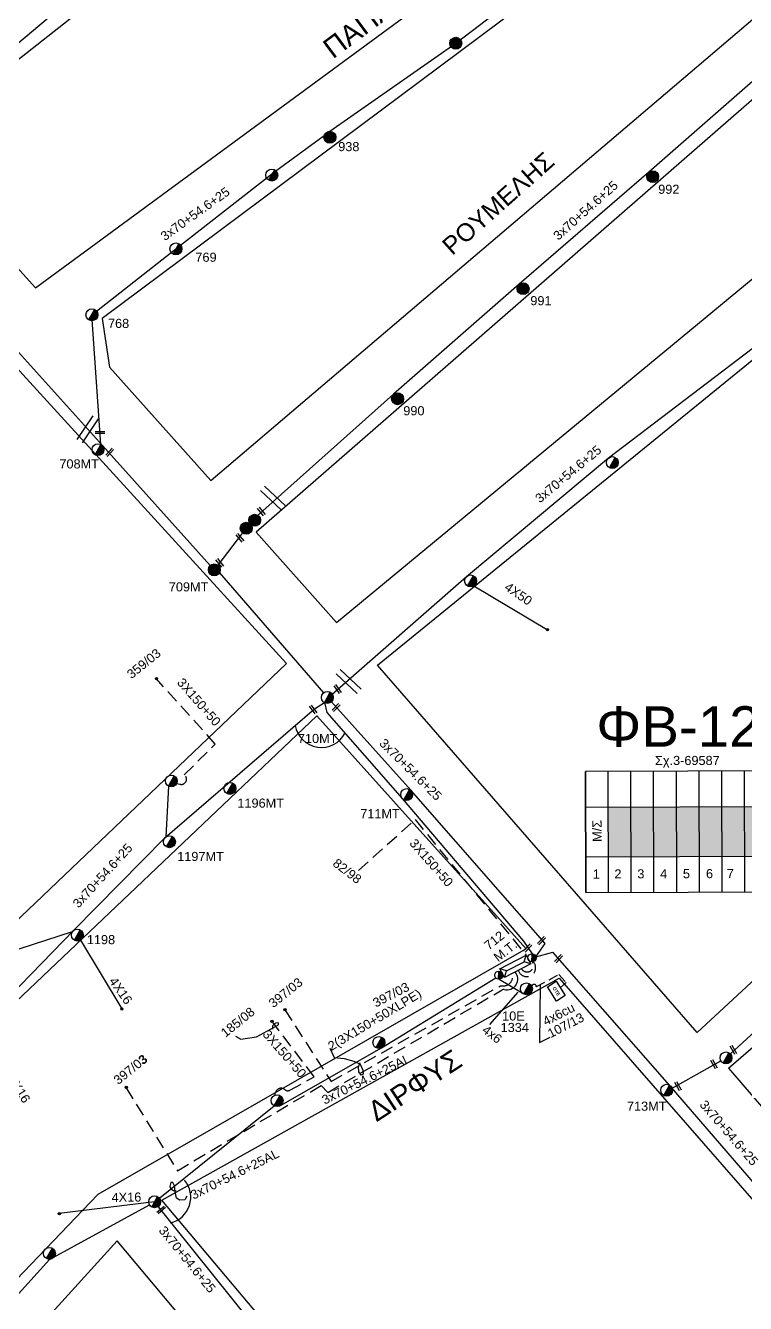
# Model space of a CAD drawing. Header units: millimetres. Extents: x -2449 to 2989, y 8 to 1056.
# Drawn here: x 1192.1 to 1334.5, y 613.8 to 866.5 of the extents above; entities that cross this region are included whole.
import ezdxf
from ezdxf.enums import TextEntityAlignment as Align

# ---------------------------------------------------------------- set-up
doc = ezdxf.new("R2010")
doc.units = ezdxf.units.MM
doc.linetypes.add('DASHED', pattern=[19.05, 12.7, -6.35])
for name, color, linetype in [('Pillar OTE', 7, 'Continuous'), ('Άγνωστα', 7, 'Continuous'), ('Ασφαλειοκιβώτια Χ.Τ 9 αναχωρήσεων', 7, 'Continuous'), ('Εναέρια παροχή ΧΤ 4x16', 7, 'SYN_LINE'), ('Επιγραφές - Σχήματα', 7, 'Continuous'), ('Μηχανική τομή', 7, 'Continuous'), ('Στύλος Ξύλινος', 7, 'Continuous'), ('Στύλος Ξύλινος @ 1', 7, 'Continuous'), ('Στύλος ΦΜ', 7, 'Continuous'), ('Στύλος ΦΜ @ 1', 7, 'Continuous'), ('Συνδέσεις', 7, 'Continuous'), ('Συνεστραμμένα ΧΤ   3x70+54.6+25 AL', 7, 'SYN_LINE'), ('Τομή', 7, 'Continuous'), ('Υποσταθμός εναέριος 2 στύλων', 7, 'Continuous'), ('Υποσταθμός πόλεως', 7, 'Continuous'), ('Υπόβαθρο ΔΕΗ', 7, 'Continuous'), ('Υπόγεια καλώδια Παροχών ΧΤ   4x6', 7, 'DASHED')]:
    doc.layers.add(name, color=color, linetype=linetype)
doc.styles.add('arial', font='arial.ttf')
doc.styles.get("Standard").update_dxf_attribs({"font": 'arial.ttf'})
doc.linetypes.add('SYN_LINE', pattern='A,0.5,-0.0001,["/\\/\\/\\/",Standard,S=0.1,R=0,X=0,Y=-0.05],-0.25', length=0.7501)
doc.dimstyles.new('ISO-25', dxfattribs={"dimtxt": 2.5, "dimasz": 2.5, "dimexe": 1.25, "dimexo": 0.625, "dimtad": 1, "dimtxsty": 'Standard', "dimcen": 2.5, "dimadec": 0, "dimazin": 0, "dimtfac": 1, "dimtmove": 0, "dimatfit": 3, "dimfxl": 1, "dimarcsym": 0})

# ---------------------------------------------------------------- blocks, each defined once
blk = doc.blocks.new('ΥΠΑΡΧΩΝ ΤΣΙΜΕΝΤΕΝΙΟΣ ΣΤΥΛΟΣ')
at = {"layer": 'Στύλος ΦΜ'}
blk.add_hatch(color=7, dxfattribs=at).paths.add_polyline_path([(-1.29, -2.28, 0.574793), (2.62, 0, 0.268822), (1.3, 2.27)])
at = {"layer": 'Στύλος ΦΜ', "color": 7}
blk.add_line((-1.29, -2.28), (1.3, 2.27), dxfattribs=at)
blk.add_circle((0, 0), 2.62, dxfattribs=at)
at = {"layer": 'Στύλος ΦΜ', "flags": 4}
for tag, p in [('ΑΡΙΘΜΟΣ', (-4.68, 8.05)), ('ΤΥΠΟΣ', (-4.91, 3.03))]:
    blk.add_attdef(tag, p, '', height=4, dxfattribs=at)
blk = doc.blocks.new('ΥΠΑΡΧΩΝ ΞΥΛΙΝΟΣ ΣΤΥΛΟΣ')
at = {"layer": 'Στύλος Ξύλινος'}
h = blk.add_hatch(color=7, dxfattribs=at)
h.paths.add_polyline_path([(-2.62, 0, 0.270008), (-1.29, -2.28), (1.3, 2.27, 0.576266)])
h.paths.add_polyline_path([(-1.29, -2.28, 0.574793), (2.62, 0, 0.268822), (1.3, 2.27)])
at = {"layer": 'Στύλος Ξύλινος', "color": 7}
blk.add_line((-1.29, -2.28), (1.3, 2.27), dxfattribs=at)
blk.add_circle((0, 0), 2.62, dxfattribs=at)
at = {"layer": 'Στύλος Ξύλινος', "flags": 4}
for tag, p in [('ΑΡΙΘΜΟΣ', (-4.91, 8.6)), ('ΤΥΠΟΣ', (-4.85, 3.39))]:
    blk.add_attdef(tag, p, '', height=4, dxfattribs=at)
blk = doc.blocks.new('ΑΣΦΑΛΕΙΟΚΙΒΩΤΙΟ ΥΠΟΣΤΑΘΜΟΥ 9 ΑΝΑΧΩΡΗΣΕΩΝ')
at = {"layer": 'Ασφαλειοκιβώτια Χ.Τ 9 αναχωρήσεων', "ltscale": 40}
for p, q in [((-23.8, 40.36), (24.02, 40.36)), ((-9.72, 40.36), (-9.72, -40.64)), ((9.94, 40.36), (9.94, -40.64)), ((-23.8, 31.36), (24.02, 31.36)), ((-23.8, 22.36), (24.02, 22.36)), ((-23.8, 13.36), (24.02, 13.36)), ((-23.8, 4.36), (24.02, 4.36)), ((-23.8, -4.64), (24.02, -4.64)), ((-23.8, -13.64), (24.02, -13.64)), ((-23.8, -22.64), (24.02, -22.64)), ((-23.8, -31.64), (24.02, -31.64))]:
    blk.add_line(p, q, dxfattribs=at)
at = {"layer": 'Ασφαλειοκιβώτια Χ.Τ 9 αναχωρήσεων'}
blk.add_lwpolyline([(-23.8, -40.64), (24.02, -40.64), (24.02, 40.36), (-23.8, 40.36)], close=True, dxfattribs=at)
for s, p in [('1', (-18.29, 37.57)), ('2', (-18.29, 29)), ('3', (-18.29, 19.93)), ('4', (-18.29, 10.91)), ('5', (-18.29, 1.89)), ('6', (-18.29, -7.24)), ('7', (-18.29, -15.48)), ('8', (-18.29, -25.17)), ('9', (-18.29, -33.86))]:
    blk.add_text(s, height=3.6, rotation=270, dxfattribs=at).set_placement(p)
at = {"layer": 'Ασφαλειοκιβώτια Χ.Τ 9 αναχωρήσεων', "ltscale": 40}
for tag, height, p in [('ΟΝΟΜΑ', 5, (-0.16, 44.31)), ('ΚΕΙΜΕΝΟ 1', 2, (17.06, 35.59)), ('ΚΕΙΜΕΝΟ 2', 2, (17.06, 26.88)), ('ΚΕΙΜΕΝΟ 3', 2, (17.06, 17.69)), ('ΚΕΙΜΕΝΟ 4', 2, (17.06, 8.71)), ('ΚΕΙΜΕΝΟ 5', 2, (17.06, -0.13)), ('ΚΕΙΜΕΝΟ 6', 2, (17.06, -9.05)), ('ΚΕΙΜΕΝΟ 7', 2, (17.06, -18.13)), ('ΚΕΙΜΕΝΟ 8', 2, (17.06, -26.85)), ('ΚΕΙΜΕΝΟ 9', 2, (17.06, -35.99)), ('ΣΧ', 2, (-0.1, -42.64))]:
    blk.add_attdef(tag, text='', height=height, dxfattribs=at).set_placement(p, align=Align.MIDDLE_CENTER)
blk = doc.blocks.new('ΜΗΧΑΝΙΚΗ ΤΟΜΗ')
at = {"layer": 'Μηχανική τομή', "ltscale": 40}
for p, q in [((-1.89, 0.78), (1.89, 0.78)), ((1.89, 0), (-1.89, 0))]:
    blk.add_line(p, q, dxfattribs=at)
blk = doc.blocks.new('ΥΠΟΣΤΑΘΜΟΣ ΕΝΑΕΡΙΟΣ ΕΠΙ 2 ΣΤΥΛΩΝ')
at = {"layer": 'Υποσταθμός εναέριος 2 στύλων', "linetype": 'Continuous'}
for points in [[(-11.97, -2.11, 0.574793), (-8.45, -0.07, 0.268822), (-9.64, 1.98)], [(9.68, -2.15, 0.574793), (13.19, -0.1, 0.268822), (12.01, 1.95)]]:
    blk.add_hatch(color=256, dxfattribs=at).paths.add_polyline_path(points)
for p, q in [((-11.97, -2.11), (-9.64, 1.98)), ((9.68, -2.15), (12.01, 1.95))]:
    blk.add_line(p, q, dxfattribs=at)
for centre in [(-10.81, -0.07), (10.84, -0.1)]:
    blk.add_circle(centre, 2.36, dxfattribs=at)
at = {"layer": 'Υποσταθμός πόλεως', "linetype": 'Continuous', "ltscale": 40}
blk.add_lwpolyline([(-8.57, 2.82), (8.57, 2.82), (8.57, -2.82), (-8.57, -2.82)], close=True, dxfattribs=at)
for points in [[(-5.75, 0), (-8.57, 2.82)], [(-8.57, -2.82), (-5.75, 0)], [(-5.75, 0), (5.75, 0)], [(5.75, 0), (8.57, 2.82)], [(8.57, -2.82), (5.75, 0)]]:
    blk.add_lwpolyline(points, dxfattribs=at)
at = {"layer": 'Υποσταθμός εναέριος 2 στύλων', "ltscale": 40, "flags": 1}
for tag, p in [('ΜΕΤΑΣΧΗΜΑΤΙΣΜΟΣ', (14.09, 2.51)), ('ΙΣΧΥΣ', (14.07, -0.28)), ('ΑΡΙΘΜΟΣ', (14.19, -3))]:
    blk.add_attdef(tag, p, '', height=1.8, dxfattribs=at)
blk = doc.blocks.new('ΤΟΜΗ')
at = {"layer": 'Τομή', "ltscale": 40}
for p, q in [((-5.68, 0), (5.68, 0)), ((5.68, -2.33), (-5.68, -2.33))]:
    blk.add_line(p, q, dxfattribs=at)
blk = doc.blocks.new('_ΣΥΝΔΕΣΗ')
at = {"layer": 'Συνδέσεις', "linetype": 'SYN_LINE', "ltscale": 40}
blk.add_hatch(color=256, dxfattribs=at).paths.add_polyline_path([(0.5, -0.01, 1), (-0.5, -0.01, 1)])
at = {"layer": 'Συνδέσεις'}
blk.add_circle((0, -0.01), 0.5, dxfattribs=at)
blk = doc.blocks.new('PILLAR ΟΤΕ')
at = {"layer": 'Pillar OTE', "ltscale": 40}
blk.add_lwpolyline([(-3.31, 2.02), (3.39, 2.02), (3.39, -1.99), (-3.31, -1.99)], close=True, dxfattribs=at)
at = {"layer": 'Pillar OTE', "insert": (-1.81, 0.71), "char_height": 1.3575, "width": 109.961, "attachment_point": 1}
blk.add_mtext('{\\fArial|b1|i0|c161|p34;OTE}', dxfattribs=at)

msp = doc.modelspace()

# ---------------------------------------------------------------- hatches: boundary and pattern name
at = {"layer": 'Ασφαλειοκιβώτια Χ.Τ 9 αναχωρήσεων', "ltscale": 40}
for color, points in [(6, [(1307.3, 711.96), (1307.33, 702.13), (1311.83, 702.15), (1311.8, 711.97)]), (151, [(1311.8, 711.97), (1311.83, 702.15), (1316.33, 702.16), (1316.3, 711.99)]), (1, [(1316.3, 711.99), (1316.33, 702.16), (1320.83, 702.17), (1320.8, 712)]), (62, [(1320.8, 712), (1320.83, 702.17), (1325.33, 702.19), (1325.3, 712.02)]), (27, [(1325.3, 712.02), (1325.33, 702.19), (1329.83, 702.2), (1329.8, 712.03)]), (133, [(1329.8, 712.03), (1329.83, 702.2), (1334.33, 702.22), (1334.3, 712.04)]), (85, [(1334.3, 712.04), (1334.33, 702.22), (1338.83, 702.23), (1338.8, 712.06)])]:
    msp.add_hatch(color=color, dxfattribs=at).paths.add_polyline_path(points)

# ---------------------------------------------------------------- linework, layer by layer
at = {"layer": 'Άγνωστα', "color": 1, "linetype": 'SYN_LINE', "ltscale": 20}
for p, q in [((1249.21, 731.4), (1251.17, 732.61)), ((1251.17, 732.61), (1251.64, 730.69))]:
    msp.add_line(p, q, dxfattribs=at)
at = {"layer": 'Άγνωστα', "color": 151, "linetype": 'SYN_LINE', "ltscale": 20}
msp.add_line((1293.02, 682.36), (1294.83, 685), dxfattribs=at)
at = {"layer": 'Άγνωστα', "color": 6, "linetype": 'SYN_LINE', "ltscale": 20}
msp.add_line((1293.02, 682.36), (1296.36, 683.25), dxfattribs=at)
at = {"layer": 'Άγνωστα', "color": 1, "linetype": 'SYN_LINE', "ltscale": 20}
msp.add_lwpolyline([(1176.97, 817.04), (1207.26, 783.42)], dxfattribs=at)
at = {"layer": 'Άγνωστα', "color": 151, "linetype": 'SYN_LINE', "ltscale": 8}
msp.add_lwpolyline([(1234.96, 766.17), (1230.1, 759.8)], dxfattribs=at)
at = {"layer": 'Άγνωστα', "color": 27, "linetype": 'SYN_LINE', "ltscale": 20}
msp.add_lwpolyline([(1280.75, 755.71), (1295.43, 746.92)], dxfattribs=at)
at = {"layer": 'Άγνωστα', "color": 1, "linetype": 'DASHED', "ltscale": 0.2}
msp.add_lwpolyline([(1221.97, 716.65), (1222.59, 716.48, 0.838862), (1223.46, 718.32), (1229.59, 724.43), (1217.86, 737.37)], format="xyb", dxfattribs=at)
at = {"layer": 'Άγνωστα', "color": 1, "linetype": 'SYN_LINE', "ltscale": 10}
msp.add_lwpolyline([(1220.3, 716.09), (1219.82, 706.07)], dxfattribs=at)
at = {"layer": 'Άγνωστα', "color": 151, "linetype": 'DASHED', "ltscale": 0.2}
msp.add_lwpolyline([(1292.48, 681.39, -1.257576), (1289.53, 679.69)], format="xyb", dxfattribs=at)
at = {"layer": 'Άγνωστα', "color": 6, "linetype": 'DASHED', "ltscale": 0.2}
msp.add_lwpolyline([(1292.31, 681.35, -1.042479), (1290.15, 680.01)], format="xyb", dxfattribs=at)
at = {"layer": 'Άγνωστα', "color": 133, "linetype": 'DASHED', "ltscale": 0.2}
msp.add_lwpolyline([(1252.48, 657.7), (1285.98, 676.62), (1286.61, 676.62, 0.526355), (1288.27, 679.04)], format="xyb", dxfattribs=at)
at = {"layer": 'Άγνωστα', "color": 62, "linetype": 'DASHED', "ltscale": 0.2}
msp.add_lwpolyline([(1241.36, 654.92), (1241.51, 655.52, -0.55755), (1243.33, 656.11, 0.299261), (1244.34, 655.98), (1249.16, 658.63), (1240.77, 669.67)], format="xyb", dxfattribs=at)
at = {"layer": 'Άγνωστα', "color": 133, "linetype": 'DASHED', "ltscale": 0.2}
msp.add_lwpolyline([(1243.34, 671.89), (1252.48, 657.7)], dxfattribs=at)
at = {"layer": 'Άγνωστα', "color": 62, "linetype": 'SYN_LINE', "ltscale": 20}
msp.add_lwpolyline([(1183.28, 607.65), (1196.78, 622.54), (1216.56, 633.35)], dxfattribs=at)
at = {"layer": 'Εναέρια παροχή ΧΤ 4x16', "color": 1, "ltscale": 15}
msp.add_lwpolyline([(1202.9, 685.65), (1211.12, 672.1)], dxfattribs=at)
at = {"layer": 'Εναέρια παροχή ΧΤ 4x16', "color": 62, "ltscale": 20}
msp.add_lwpolyline([(1217.59, 633.92), (1198.71, 631.62)], dxfattribs=at)
at = {"layer": 'Επιγραφές - Σχήματα', "linetype": 'Continuous', "ltscale": 0.2}
for points in [[(1233.56, 666.69), (1234.64, 666.08), (1237.72, 666.54), (1242.11, 668.93), (1242.11, 669.31), (1241.5, 669.23), (1240.88, 668.7), (1240.88, 668.08)], [(1252.21, 664.31), (1253.13, 662.46), (1255.06, 662.23), (1256.98, 661.76), (1258.22, 661.15), (1258.75, 659.92), (1258.83, 659.15), (1258.45, 658.99), (1257.98, 659.61), (1257.91, 660.61), (1258.22, 661.46)], [(1223.93, 635.02), (1223.54, 634.32), (1222.54, 634.25), (1221.93, 634.63), (1221.62, 635.94), (1221.54, 637.1), (1221.16, 637.71), (1220.77, 637.71), (1220.62, 636.94), (1220.77, 636.48), (1221.31, 636.17), (1221.85, 636.09)]]:
    msp.add_lwpolyline(points, dxfattribs=at)
for centre, radius, start, end in [((1250.58, 729.01), 5.27, 189.7706, 333.0703), ((1219.55, 634.79), 5.18, 283.4768, 40.9502)]:
    msp.add_arc(centre, radius, start, end, dxfattribs=at)
at = {"layer": 'Συνεστραμμένα ΧΤ   3x70+54.6+25 AL', "color": 85, "linetype": 'DASHED', "ltscale": 0.2}
for p, q in [((1251.83, 655.55), (1286.3, 675.83)), ((1222.09, 640.08), (1250.54, 656.91)), ((1250.54, 656.91), (1251.83, 655.55)), ((1211.94, 656.44), (1222.09, 640.08))]:
    msp.add_line(p, q, dxfattribs=at)
at = {"layer": 'Συνεστραμμένα ΧΤ   3x70+54.6+25 AL', "color": 6, "linetype": 'SYN_LINE', "ltscale": 20}
for points in [[(1279.38, 938.56), (1222.94, 887.62), (1197.78, 869.01), (1168.33, 844.25)], [(1331.47, 663.18), (1350.05, 680.2), (1366.3, 694.64), (1396.24, 723.12), (1431.4, 753.72)], [(1356.73, 614.02), (1343.87, 628.64), (1319.44, 657), (1296.36, 683.25)]]:
    msp.add_lwpolyline(points, dxfattribs=at)
at = {"layer": 'Συνεστραμμένα ΧΤ   3x70+54.6+25 AL', "color": 151, "linetype": 'SYN_LINE', "ltscale": 20}
for points in [[(1277.15, 862.97), (1303.09, 882.79)], [(1252.26, 845.57), (1277.15, 862.97)], [(1206.96, 783.66), (1205.18, 809.29), (1221.8, 822.32), (1240.43, 836.91), (1241.01, 837.33)], [(1207.25, 783.43), (1228.6, 759.73)], [(1230.42, 758.29), (1250.98, 734.52)], [(1294.83, 685), (1268.33, 715.22), (1252.54, 732.76)]]:
    msp.add_lwpolyline(points, dxfattribs=at)
at = {"layer": 'Συνεστραμμένα ΧΤ   3x70+54.6+25 AL', "color": 27, "linetype": 'SYN_LINE', "ltscale": 20}
for points in [[(1343.32, 861.91), (1315.33, 837.49), (1289.71, 815.34), (1264.86, 793.58), (1237.17, 768.89)], [(1252.72, 734.3), (1279.3, 757.57), (1307.37, 780.98), (1340.46, 806.17), (1372.28, 831.89)]]:
    msp.add_lwpolyline(points, dxfattribs=at)
at = {"layer": 'Συνεστραμμένα ΧΤ   3x70+54.6+25 AL', "color": 151, "linetype": 'SYN_LINE', "ltscale": 10}
msp.add_lwpolyline([(1241.58, 837.75), (1251.14, 844.75)], dxfattribs=at)
at = {"layer": 'Συνεστραμμένα ΧΤ   3x70+54.6+25 AL', "color": 1, "linetype": 'SYN_LINE', "ltscale": 20}
for points in [[(1182.51, 668.01), (1201.63, 687.64), (1219.68, 705.94), (1249.21, 731.4)], [(1251.64, 730.69), (1266.56, 713.67), (1290.55, 685.45), (1292.27, 682.96)], [(1201.3, 687.3), (1183.13, 681.43)]]:
    msp.add_lwpolyline(points, dxfattribs=at)
at = {"layer": 'Συνεστραμμένα ΧΤ   3x70+54.6+25 AL', "color": 62, "linetype": 'SYN_LINE', "ltscale": 20}
for points in [[(1242.45, 652.94), (1262.46, 664.36), (1285.05, 678.21)], [(1217.61, 633.9), (1241.22, 652.9)], [(1240.63, 605.21), (1217.59, 633.92)]]:
    msp.add_lwpolyline(points, dxfattribs=at)
at = {"layer": 'Συνεστραμμένα ΧΤ   3x70+54.6+25 AL', "color": 6, "linetype": 'SYN_LINE', "ltscale": 10}
msp.add_lwpolyline([(1319.96, 656.4), (1329.58, 661.8)], dxfattribs=at)
at = {"layer": 'Συνεστραμμένα ΧΤ   3x70+54.6+25 AL', "color": 85, "ltscale": 20}
for centre, radius, start, end in [((1287.27, 677.97), 2.14, 255.3411, 40.6489), ((1286.59, 675.35), 0.566, 75.3411, 120.481)]:
    msp.add_arc(centre, radius, start, end, dxfattribs=at)
at = {"layer": 'Υπόβαθρο ΔΕΗ'}
for points in [[(1248.6, 905.43), (1168.78, 842.59), (1194, 814.62), (1292.01, 886.64)], [(1301.64, 879.01), (1207.19, 808.56), (1208.64, 798.93), (1228.69, 776.53), (1337.69, 869.23)], [(1151.44, 652.5), (1243.7, 740.32), (1148.94, 844.07), (1054.82, 758.23), (1151.44, 652.5)], [(1331.1, 660.35), (1354.72, 632.9), (1403.12, 672.12), (1460.98, 722.31), (1534.3, 782.34), (1571.98, 812.95), (1538.85, 844.99), (1496.4, 807.9), (1525.62, 775.23)], [(1261.68, 740.03), (1371.92, 829.71), (1383.88, 815.19), (1344.34, 786.08)], [(1348.96, 774.28), (1390.55, 808.35), (1429.46, 764.12), (1324.92, 667.41), (1261.68, 740.03)], [(1331.1, 660.35), (1358.46, 684.02), (1382.33, 706.76), (1429.54, 749.29), (1456.2, 773.31), (1487.06, 800), (1511.24, 773.09)], [(1206.35, 635.36), (1185.81, 613.98), (1157.8, 642.15), (1182.16, 665.96), (1249.64, 730.02), (1291.05, 683.92), (1206.35, 635.36)], [(1218.99, 634.28), (1297.59, 678.16), (1412.27, 546.87), (1341.89, 485.78), (1294.84, 541.87), (1250.14, 597.3), (1218.99, 634.28)], [(1333.78, 478.76), (1210.2, 626.21), (1192.76, 607.06), (1242.45, 556.27)]]:
    msp.add_lwpolyline(points, dxfattribs=at)
msp.add_lwpolyline([(1237.66, 766.31), (1253.59, 748.45), (1362.92, 838.8, 0.582671), (1362.66, 840.25), (1345.43, 860.13), (1237.66, 766.31)], format="xyb", dxfattribs=at)
at = {"layer": 'Υπόβαθρο ΔΕΗ', "color": 7, "linetype": 'SYN_LINE', "ltscale": 0.1}
msp.add_lwpolyline([(1293.72, 665.45), (1295.8, 666.47)], dxfattribs=at)
at = {"layer": 'Υπόγεια καλώδια Παροχών ΧΤ   4x6', "color": 27, "linetype": 'DASHED', "ltscale": 0.2}
msp.add_lwpolyline([(1257.93, 699.44), (1269.11, 709.48), (1291.09, 682.68)], dxfattribs=at)
at = {"layer": 'Υπόγεια καλώδια Παροχών ΧΤ   4x6', "color": 7, "linetype": 'SYN_LINE', "ltscale": 5}
msp.add_lwpolyline([(1285.73, 677.93), (1290.27, 675.23)], dxfattribs=at)
at = {"layer": 'Υπόγεια καλώδια Παροχών ΧΤ   4x6', "color": 7, "linetype": 'DASHED', "ltscale": 0.15}
msp.add_lwpolyline([(1293.09, 676.46), (1297.56, 678.88), (1298.99, 677.26), (1297.8, 676.22)], dxfattribs=at)
msp.add_arc((1292.65, 676.47), 0.437, 358.1047, 176.1124, dxfattribs=at)

# ---------------------------------------------------------------- block references
at = {"layer": 'Pillar OTE', "xscale": 0.4999999999999999, "yscale": 0.4999999999999999, "zscale": 0.4999999999999999, "rotation": 302.3937368392862}
msp.add_blockref('PILLAR ΟΤΕ', (1297.01, 675.58), dxfattribs=at)
at = {"layer": 'Ασφαλειοκιβώτια Χ.Τ 9 αναχωρήσεων', "color": 1, "ltscale": 40}
ref = msp.add_blockref('ΑΣΦΑΛΕΙΟΚΙΒΩΤΙΟ ΥΠΟΣΤΑΘΜΟΥ 9 ΑΝΑΧΩΡΗΣΕΩΝ', (1323, 707.04), dxfattribs=dict(at, xscale=0.5, yscale=0.5, zscale=0.5, rotation=90.18025101188503))
ref.add_attrib('ΣΧ', 'Σχ.3-69587', dxfattribs={"ltscale": 40, "height": 1, "rotation": 90.1803}).set_placement((1344.32, 707.05), align=Align.MIDDLE_CENTER)
at = {"layer": 'Μηχανική τομή'}
for p, xscale, yscale, zscale, rotation in [((1206.77, 785.82), 0.500000000000074, 0.500000000000074, 0.500000000000074, 358.8633601872255), ((1208.84, 781.97), 0.5000000000000793, 0.5000000000000793, 0.5000000000000793, 48.25774568180395), ((1238.55, 770.28), 0.5000000000000859, 0.5000000000000859, 0.5000000000000859, 309.468851429122), ((1234.3, 765.05), 0.5000000000000859, 0.5000000000000859, 0.5000000000000859, 309.468851429122), ((1230.31, 760.1), 0.5000000000000859, 0.5000000000000859, 0.5000000000000859, 309.468851429122), ((1253.94, 735.4), 0.4999999999999992, 0.4999999999999992, 0.4999999999999992, 125.718777713751), ((1249.11, 731.37), 0.4999999999999991, 0.4999999999999991, 0.4999999999999991, 125.718777713751), ((1253.61, 731.52), 0.4999999999999996, 0.4999999999999996, 0.4999999999999996, 46.27314100041789), ((1291.51, 683.98), 0.4999999999999996, 0.4999999999999996, 0.4999999999999996, 46.27314100041788), ((1294.24, 685.41), 0.4999999999999996, 0.4999999999999996, 0.4999999999999996, 46.27314100041789), ((1297.64, 681.87), 0.4999999999999996, 0.4999999999999996, 0.4999999999999996, 46.27314100041789), ((1332.2, 664.04), 0.5000000000000199, 0.5000000000000199, 0.5000000000000199, 119.3430607045257), ((1328.41, 661.22), 0.5000000000000199, 0.5000000000000199, 0.5000000000000199, 119.3430607045257), ((1321.3, 656.9), 0.5000000000000199, 0.5000000000000199, 0.5000000000000199, 119.3430607045257), ((1218.75, 632.47), 0.5000000000000043, 0.5000000000000043, 0.5000000000000043, 219.8322603641986)]:
    msp.add_blockref('ΜΗΧΑΝΙΚΗ ΤΟΜΗ', p, dxfattribs=dict(at, xscale=xscale, yscale=yscale, zscale=zscale, rotation=rotation))
at = {"layer": 'Στύλος Ξύλινος @ 1', "ltscale": 40, "xscale": 0.4499999999998181, "yscale": 0.4499999999998181, "zscale": 0.4499999999998181}
for p in [(1277.15, 862.97), (1235.7, 767.08), (1237.37, 768.67)]:
    msp.add_blockref('ΥΠΑΡΧΩΝ ΞΥΛΙΝΟΣ ΣΤΥΛΟΣ', p, dxfattribs=at)
at = {"layer": 'Στύλος Ξύλινος @ 1', "ltscale": 40}
ref = msp.add_blockref('ΥΠΑΡΧΩΝ ΞΥΛΙΝΟΣ ΣΤΥΛΟΣ', (1252.26, 844.39), dxfattribs=dict(at, xscale=0.4499999999998181, yscale=0.4499999999998181, zscale=0.4499999999998181))
ref.add_attrib('ΑΡΙΘΜΟΣ', '938', (1253.9, 841.64), dxfattribs={"layer": 'Στύλος Ξύλινος', "height": 1.8, "flags": 4})
ref = msp.add_blockref('ΥΠΑΡΧΩΝ ΞΥΛΙΝΟΣ ΣΤΥΛΟΣ', (1316.1, 836.6), dxfattribs=dict(at, xscale=0.4499999999998181, yscale=0.4499999999998181, zscale=0.4499999999998181))
ref.add_attrib('ΑΡΙΘΜΟΣ', '992', (1317.19, 833.21), dxfattribs={"layer": 'Στύλος Ξύλινος', "height": 1.8, "flags": 4})
ref = msp.add_blockref('ΥΠΑΡΧΩΝ ΞΥΛΙΝΟΣ ΣΤΥΛΟΣ', (1290.48, 814.45), dxfattribs=dict(at, xscale=0.4499999999998181, yscale=0.4499999999998181, zscale=0.4499999999998181))
ref.add_attrib('ΑΡΙΘΜΟΣ', '991', (1291.9, 811.18), dxfattribs={"layer": 'Στύλος Ξύλινος', "height": 1.8, "flags": 4})
ref = msp.add_blockref('ΥΠΑΡΧΩΝ ΞΥΛΙΝΟΣ ΣΤΥΛΟΣ', (1265.64, 792.69), dxfattribs=dict(at, xscale=0.4499999999998181, yscale=0.4499999999998181, zscale=0.4499999999998181))
ref.add_attrib('ΤΥΠΟΣ', '990', (1266.77, 789.42), dxfattribs={"layer": 'Στύλος Ξύλινος', "height": 1.8, "flags": 4})
ref = msp.add_blockref('ΥΠΑΡΧΩΝ ΞΥΛΙΝΟΣ ΣΤΥΛΟΣ', (1229.39, 758.86), dxfattribs=dict(at, xscale=0.4499999999998181, yscale=0.4499999999998181, zscale=0.4499999999998181))
ref.add_attrib('ΤΥΠΟΣ', '709ΜΤ', (1220.39, 754.6), dxfattribs={"layer": 'Στύλος Ξύλινος', "height": 1.8, "flags": 4})
at = {"layer": 'Στύλος ΦΜ @ 1', "ltscale": 40, "xscale": 0.4499999999998181, "yscale": 0.4499999999998181, "zscale": 0.4499999999998181}
for p in [(1240.76, 836.91), (1308.12, 780.07), (1280.08, 756.68), (1220.89, 717.12), (1261.94, 665.42), (1330.6, 662.38), (1241.8, 653.92), (1217.59, 633.92), (1196.78, 623.72)]:
    msp.add_blockref('ΥΠΑΡΧΩΝ ΤΣΙΜΕΝΤΕΝΙΟΣ ΣΤΥΛΟΣ', p, dxfattribs=at)
at = {"layer": 'Στύλος ΦΜ @ 1', "ltscale": 40}
ref = msp.add_blockref('ΥΠΑΡΧΩΝ ΤΣΙΜΕΝΤΕΝΙΟΣ ΣΤΥΛΟΣ', (1221.8, 822.32), dxfattribs=dict(at, xscale=0.4499999999998181, yscale=0.4499999999998181, zscale=0.4499999999998181))
ref.add_attrib('ΑΡΙΘΜΟΣ', '769', (1225.65, 819.77), dxfattribs={"layer": 'Στύλος ΦΜ', "height": 1.8, "flags": 4})
ref = msp.add_blockref('ΥΠΑΡΧΩΝ ΤΣΙΜΕΝΤΕΝΙΟΣ ΣΤΥΛΟΣ', (1205.18, 809.29), dxfattribs=dict(at, xscale=0.4499999999998181, yscale=0.4499999999998181, zscale=0.4499999999998181))
ref.add_attrib('ΑΡΙΘΜΟΣ', '768', (1208.36, 806.69), dxfattribs={"layer": 'Στύλος ΦΜ', "height": 1.8, "flags": 4})
ref = msp.add_blockref('ΥΠΑΡΧΩΝ ΤΣΙΜΕΝΤΕΝΙΟΣ ΣΤΥΛΟΣ', (1206.38, 782.63), dxfattribs=dict(at, xscale=0.4499999999998181, yscale=0.4499999999998181, zscale=0.4499999999998181))
ref.add_attrib('ΤΥΠΟΣ', '708ΜΤ', (1198.75, 778.91), dxfattribs={"layer": 'Στύλος ΦΜ', "height": 1.8, "flags": 4})
ref = msp.add_blockref('ΥΠΑΡΧΩΝ ΤΣΙΜΕΝΤΕΝΙΟΣ ΣΤΥΛΟΣ', (1251.75, 733.63), dxfattribs=dict(at, xscale=0.4499999999998181, yscale=0.4499999999998181, zscale=0.4499999999998181))
ref.add_attrib('ΤΥΠΟΣ', '710ΜΤ', (1245.92, 724.63), dxfattribs={"layer": 'Στύλος ΦΜ', "height": 1.8, "flags": 4})
ref = msp.add_blockref('ΥΠΑΡΧΩΝ ΤΣΙΜΕΝΤΕΝΙΟΣ ΣΤΥΛΟΣ', (1232.47, 715.65), dxfattribs=dict(at, xscale=0.4499999999998181, yscale=0.4499999999998181, zscale=0.4499999999998181))
ref.add_attrib('ΤΥΠΟΣ', '1196ΜΤ', (1233.95, 711.85), dxfattribs={"layer": 'Στύλος ΦΜ', "height": 1.8, "flags": 4})
ref = msp.add_blockref('ΥΠΑΡΧΩΝ ΤΣΙΜΕΝΤΕΝΙΟΣ ΣΤΥΛΟΣ', (1267.44, 714.44), dxfattribs=dict(at, xscale=0.4499999999998181, yscale=0.4499999999998181, zscale=0.4499999999998181))
ref.add_attrib('ΤΥΠΟΣ', '711ΜΤ', (1258.25, 709.76), dxfattribs={"layer": 'Στύλος ΦΜ', "height": 1.8, "flags": 4})
ref = msp.add_blockref('ΥΠΑΡΧΩΝ ΤΣΙΜΕΝΤΕΝΙΟΣ ΣΤΥΛΟΣ', (1220.52, 705.11), dxfattribs=dict(at, xscale=0.4499999999998181, yscale=0.4499999999998181, zscale=0.4499999999998181))
ref.add_attrib('ΤΥΠΟΣ', '1197ΜΤ', (1222.05, 701.3), dxfattribs={"layer": 'Στύλος ΦΜ', "height": 1.8, "flags": 4})
ref = msp.add_blockref('ΥΠΑΡΧΩΝ ΤΣΙΜΕΝΤΕΝΙΟΣ ΣΤΥΛΟΣ', (1202.29, 686.66), dxfattribs=dict(at, xscale=0.4499999999998181, yscale=0.4499999999998181, zscale=0.4499999999998181))
ref.add_attrib('ΤΥΠΟΣ', '1198', (1204.18, 684.86), dxfattribs={"layer": 'Στύλος ΦΜ', "height": 1.8, "flags": 4})
ref = msp.add_blockref('ΥΠΑΡΧΩΝ ΤΣΙΜΕΝΤΕΝΙΟΣ ΣΤΥΛΟΣ', (1291.13, 676.03), dxfattribs=dict(at, xscale=0.4499999999998181, yscale=0.4499999999998181, zscale=0.4499999999998181))
ref.add_attrib('ΤΥΠΟΣ', '10Ε', (1286.32, 669.76), dxfattribs={"layer": 'Στύλος ΦΜ', "height": 1.8, "flags": 4})
ref.add_attrib('ΑΡΙΘΜΟΣ', '1334', (1286.02, 667.49), dxfattribs={"layer": 'Στύλος ΦΜ', "height": 1.8, "flags": 4})
ref = msp.add_blockref('ΥΠΑΡΧΩΝ ΤΣΙΜΕΝΤΕΝΙΟΣ ΣΤΥΛΟΣ', (1318.86, 655.98), dxfattribs=dict(at, xscale=0.4499999999998181, yscale=0.4499999999998181, zscale=0.4499999999998181))
ref.add_attrib('ΤΥΠΟΣ', '713ΜΤ', (1311.01, 651.93), dxfattribs={"layer": 'Στύλος ΦΜ', "height": 1.8, "flags": 4})
at = {"layer": 'Συνδέσεις', "xscale": 0.4500000000000455, "yscale": 0.4500000000000455, "zscale": 0.4500000000000455}
for p in [(1295.29, 747.04), (1217.95, 737.33), (1211.1, 672.06), (1243.36, 671.91), (1240.82, 669.62), (1211.98, 656.54), (1198.74, 631.6)]:
    msp.add_blockref('_ΣΥΝΔΕΣΗ', p, dxfattribs=at)
at = {"layer": 'Τομή'}
for p, xscale, yscale, zscale, rotation in [((1203.86, 786.98), 0.4999999999999037, 0.4999999999999037, 0.4999999999999037, 56.20559796192103), ((1241.42, 773.46), 0.4999999999999767, 0.4999999999999767, 0.4999999999999767, 316.8942584099955), ((1256.36, 737.19), 0.4999999999999767, 0.4999999999999767, 0.4999999999999767, 316.8942584099955)]:
    msp.add_blockref('ΤΟΜΗ', p, dxfattribs=dict(at, xscale=xscale, yscale=yscale, zscale=zscale, rotation=rotation))
at = {"layer": 'Υποσταθμός εναέριος 2 στύλων', "xscale": 0.3422202797225038, "yscale": 0.3422202797225038, "zscale": 0.3422202797225038, "rotation": 27.57227843766046}
msp.add_blockref('ΥΠΟΣΤΑΘΜΟΣ ΕΝΑΕΡΙΟΣ ΕΠΙ 2 ΣΤΥΛΩΝ', (1288.93, 680.47), dxfattribs=at)

# ---------------------------------------------------------------- texts
at = {"layer": 'Άγνωστα', "linetype": 'SYN_LINE', "ltscale": 20, "char_height": 1.8, "width": 69.1904, "attachment_point": 1, "style": 'arial'}
for s, insert, rotation in [('4X50', (1287.63, 756.53), 325.6687), ('3X150+50', (1223.25, 737.68), 311.0725), ('3X150+50', (1269.22, 705.91), 311.0725), ('712\\PM.T.', (1282.56, 685.02), 38.486), ('2(3X150+50XLPE)', (1251.62, 665.27), 30.9828), ('3X150+50', (1240.18, 668.14), 311.0725)]:
    msp.add_mtext(s, dxfattribs=dict(at, insert=insert, rotation=rotation))
at = {"layer": 'Εναέρια παροχή ΧΤ 4x16', "ltscale": 40, "char_height": 1.8, "width": 69.1904, "attachment_point": 1, "style": 'arial'}
for insert, rotation in [((1209.93, 678.58), 305.3518), ((1189.99, 659.17), 302.2556), ((1209.06, 635.68), 0.8865)]:
    msp.add_mtext('4X16', dxfattribs=dict(at, insert=insert, rotation=rotation))
at = {"layer": 'Επιγραφές - Σχήματα', "width": 157.7424, "attachment_point": 1}
for s, insert, char_height, rotation in [('\\pt128;ΠΑΠΑΣΠΗΛΙΟΥ', (1250.45, 862.97), 4, 36.6245), ('\\pt112;ΡΟΥΜΕΛΗΣ', (1274.11, 823.5), 3.5, 41.7079), ('\\pt128;ΔΙΡΦΥΣ', (1259.29, 652.97), 4, 33.2426)]:
    msp.add_mtext(s, dxfattribs=dict(at, insert=insert, char_height=char_height, rotation=rotation))
at = {"layer": 'Επιγραφές - Σχήματα', "linetype": 'SYN_LINE', "ltscale": 20, "char_height": 1.8, "width": 69.1904, "attachment_point": 1, "style": 'arial'}
for s, insert, rotation in [('359/03', (1211.88, 738.63), 38.821), ('\\A1;M/Σ', (1304.2, 705.07), 90.3448), ('82/98', (1253.75, 701.95), 322.3027), ('397/03', (1239.93, 673.58), 38.821), ('397/03', (1260.51, 673.9), 27.2923), ('185/08', (1230.46, 667.74), 38.821), ('4x6cu', (1294.11, 670.26), 27.2923), ('107/13', (1295.08, 667.86), 27.2923), ('4x6', (1283.29, 668.99), 322.3027), ('397/0{\\fArial|b1|i0|c161|p34;3}', (1209.25, 658.38), 38.821)]:
    msp.add_mtext(s, dxfattribs=dict(at, insert=insert, rotation=rotation))
at = {"layer": 'Επιγραφές - Σχήματα', "insert": (1304.93, 731.89), "char_height": 8, "width": 103.4348, "attachment_point": 1}
msp.add_mtext('ΦΒ-124', dxfattribs=at)
at = {"layer": 'Επιγραφές - Σχήματα', "linetype": 'Continuous', "insert": (1316.56, 722.08), "char_height": 1.8, "width": 29.1794, "attachment_point": 1}
msp.add_mtext('Σχ.3-69587', dxfattribs=at)
at = {"layer": 'Συνεστραμμένα ΧΤ   3x70+54.6+25 AL', "style": 'arial'}
for p in [(1251.23, 653.12), (1225.26, 634.33)]:
    msp.add_text('3x70+54.6+25AL', height=1.8, rotation=26.4344, dxfattribs=at).set_placement(p)
at = {"layer": 'Συνεστραμμένα ΧΤ   3x70+54.6+25 AL', "linetype": 'SYN_LINE', "ltscale": 20, "char_height": 1.8, "width": 69.1904, "attachment_point": 1, "style": 'arial'}
for insert, rotation in [((1218.54, 825.29), 35.7068), ((1296.23, 825.24), 41.8298), ((1292.64, 773.36), 39.7474), ((1263.15, 725.69), 315.2339), ((1201.2, 693.09), 47.6257), ((1326.62, 654.23), 310.8359), ((1219.67, 629.35), 309.1533)]:
    msp.add_mtext('3x70+54.6+25', dxfattribs=dict(at, insert=insert, rotation=rotation))

# ---------------------------------------------------------------- leaders
at = {"layer": 'Επιγραφές - Σχήματα', "ltscale": 40}
for points in [[(1289.44, 675.36), (1283.83, 668.99)], [(1293.84, 676.74), (1293.72, 665.45)]]:
    msp.add_leader(points, dimstyle='ISO-25', override={"dimasz": 1, "dimtad": 0}, dxfattribs=at)

doc.saveas('drawing.dxf')
